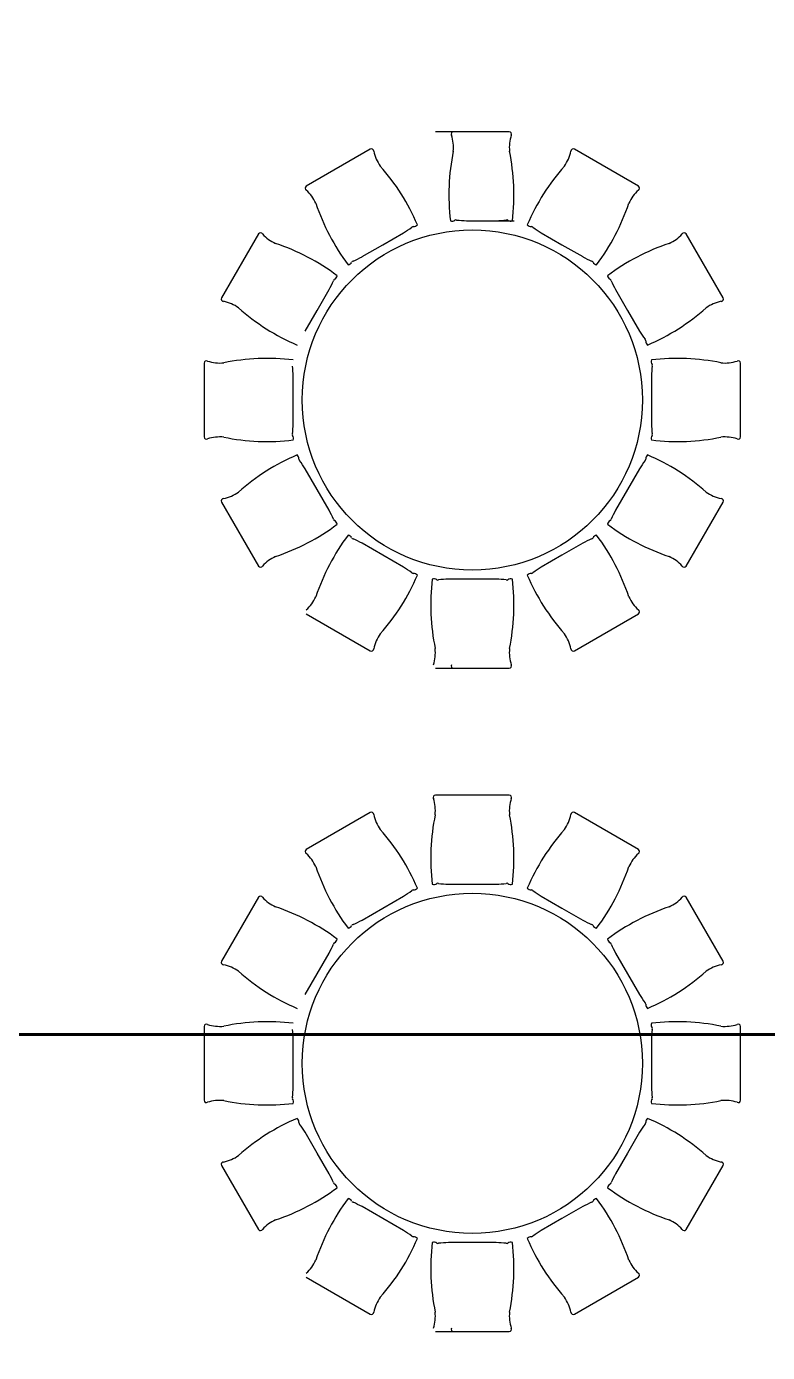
# Model space of a CAD drawing. Header units: millimetres. Extents: x 1443065 to 1517367, y 3763150 to 3779068.
# Drawn here: x 1447399 to 1447799, y 3765726 to 3766440 of the extents above; entities that cross this region are included whole.
import ezdxf

# ---------------------------------------------------------------- set-up
doc = ezdxf.new("R2010")
doc.units = ezdxf.units.MM
doc.layers.add('m-TAR_duvar', color=8, linetype='Continuous')
doc.layers.add('m-TFR_vitrifiye', color=1, linetype='Continuous')
doc.layers.add('SIVA', color=3, linetype='Continuous', lineweight=9)

msp = doc.modelspace()

# ---------------------------------------------------------------- hatches: boundary and pattern name
at = {"layer": 'm-TAR_duvar'}
h = msp.add_hatch(dxfattribs=at)
h.set_pattern_fill('ANSI33', color=256, scale=2)
h.set_pattern_definition([(45, (27620.463, -87954.953), (-8.98025612, 8.98025612), []), (45, (27629.443, -87954.953), (-8.98025612, 8.98025612), [6.35, -3.175])])
h.paths.add_polyline_path([(1454794.44, 3768891.25), (1454777.28, 3769060.22), (1454740.17, 3769224.96), (1454678.91, 3769382.58), (1454596.91, 3769530.2), (1454495.37, 3769665.05), (1454375.86, 3769783.46), (1454239.69, 3769884.92), (1454091.6, 3769966), (1453859.58, 3770075.21), (1453406.13, 3770314.52), (1453184.71, 3770444.62), (1451716.99, 3771328.64), (1451249.47, 3771588.02), (1451035.26, 3771685.46), (1450763.61, 3771809.03), (1450409.17, 3771939.61), (1448897.84, 3772143.01), (1447435.26, 3772002.72), (1445092.32, 3771120.18), (1445146.3, 3764847.08), (1454849.85, 3764847.08)])
h.paths.add_polyline_path([(1445185.96, 3764887.08), (1445132.56, 3771092.6), (1447444.38, 3771963.41), (1448897.07, 3772102.76), (1450399.48, 3771900.56), (1450748.39, 3771772.01), (1451018.7, 3771649.05), (1451231.46, 3771552.27), (1451696.97, 3771294), (1453164.25, 3770410.24), (1453386.65, 3770279.57), (1453841.71, 3770039.41), (1454073.47, 3769930.33), (1454218.03, 3769851.17), (1454349.7, 3769753.07), (1454465.16, 3769638.67), (1454563.29, 3769508.35), (1454642.62, 3769365.55), (1454701.81, 3769213.26), (1454737.73, 3769053.78), (1454754.47, 3768888.95), (1454809.3, 3764887.08)], flags=16)
h.paths.add_polyline_path([(1452002.28, 3765847.08), (1451882.28, 3765847.08), (1451882.28, 3765967.08), (1452002.28, 3765967.08)], flags=0)
h.paths.add_polyline_path([(1452782.41, 3765847.08), (1452782.41, 3765967.08), (1452902.41, 3765967.08), (1452902.41, 3765847.08)], flags=0)
h.paths.add_polyline_path([(1451282.28, 3765847.08), (1451162.28, 3765847.08), (1451162.28, 3765967.08), (1451282.28, 3765967.08)], flags=0)
h.paths.add_polyline_path([(1452002.41, 3766436.58), (1451902.41, 3766436.58), (1451902.41, 3766536.58), (1451902.48, 3766670.96), (1451282.41, 3766670.96), (1451282.41, 3766536.58), (1451282.41, 3766436.58), (1451182.41, 3766436.58), (1451182.41, 3766536.58), (1451227.41, 3766536.58), (1451227.41, 3766715.96), (1451912.48, 3766715.96), (1451912.48, 3766725.96), (1451957.48, 3766725.96), (1451957.48, 3766715.96), (1451957.48, 3766536.58), (1452002.41, 3766536.58)], flags=0)
h.paths.add_polyline_path([(1453715.4, 3765317.08), (1453715.4, 3765377.08), (1453775.4, 3765377.08), (1453775.4, 3765317.08)], flags=0)
h.paths.add_polyline_path([(1452782.41, 3766436.58), (1452782.41, 3766556.58), (1452902.41, 3766556.58), (1452902.41, 3766436.58)], flags=0)
h.paths.add_polyline_path([(1453675.3, 3765847.08), (1453675.3, 3765947.08), (1453775.3, 3765947.08), (1453775.3, 3765847.08)], flags=0)
h.paths.add_polyline_path([(1451957.48, 3766815.96), (1451912.48, 3766815.96), (1451912.48, 3767203.19), (1451227.41, 3767203.19), (1451227.41, 3767446.58), (1451287.41, 3767446.58), (1451287.41, 3767406.58), (1451267.41, 3767406.58), (1451267.41, 3767243.33), (1451917.48, 3767243.33), (1451917.48, 3767406.58), (1451897.48, 3767406.58), (1451897.48, 3767446.58), (1451957.48, 3767446.58), (1451957.48, 3767203.19)], flags=0)
h.paths.add_polyline_path([(1450402.41, 3765847.08), (1450282.41, 3765847.08), (1450282.41, 3765967.08), (1450402.41, 3765967.08)], flags=0)
h.paths.add_polyline_path([(1450272.24, 3765847.08), (1450172.24, 3765847.08), (1450172.24, 3765947.08), (1450272.24, 3765947.08)], flags=0)
h.paths.add_polyline_path([(1454209.8, 3765317.08), (1454209.8, 3765377.08), (1454269.8, 3765377.08), (1454269.8, 3765317.08)], flags=0)
h.paths.add_polyline_path([(1453675.3, 3766436.58), (1453675.3, 3766536.58), (1453775.3, 3766536.58), (1453775.3, 3766436.58)], flags=0)
h.paths.add_polyline_path([(1454209.8, 3765847.08), (1454209.8, 3765907.08), (1454269.8, 3765907.08), (1454269.8, 3765847.08)], flags=0)
h.paths.add_polyline_path([(1450402.41, 3766436.58), (1450282.41, 3766436.58), (1450282.41, 3766556.58), (1450402.41, 3766556.58)], flags=0)
h.paths.add_polyline_path([(1452782.41, 3767196.58), (1452782.41, 3767316.58), (1452902.41, 3767316.58), (1452902.41, 3767196.58)], flags=0)
h.paths.add_polyline_path([(1450272.41, 3766436.58), (1450172.41, 3766436.58), (1450172.41, 3766536.58), (1450272.41, 3766536.58)], flags=0)
h.paths.add_polyline_path([(1449584.07, 3765847.08), (1449484.07, 3765847.08), (1449484.07, 3765947.08), (1449584.07, 3765947.08)], flags=0)
h.paths.add_polyline_path([(1453675.3, 3767196.58), (1453675.3, 3767296.58), (1453775.3, 3767296.58), (1453775.3, 3767196.58)], flags=0)
h.paths.add_polyline_path([(1450402.41, 3767196.58), (1450282.41, 3767196.58), (1450282.41, 3767316.58), (1450402.41, 3767316.58)], flags=0)
h.paths.add_polyline_path([(1450272.41, 3767196.58), (1450172.41, 3767196.58), (1450172.41, 3767296.58), (1450272.41, 3767296.58)], flags=0)
h.paths.add_polyline_path([(1451957.48, 3767847.59), (1451897.48, 3767847.59), (1451897.48, 3767887.59), (1451917.48, 3767887.59), (1451917.48, 3768050.83), (1451267.41, 3768050.83), (1451267.41, 3767887.59), (1451287.41, 3767887.59), (1451287.41, 3767847.59), (1451227.41, 3767847.59), (1451227.41, 3768090.97), (1451912.48, 3768090.97), (1451912.48, 3768477.19), (1451957.48, 3768477.19), (1451957.48, 3768090.97)], flags=0)
h.paths.add_polyline_path([(1449584.07, 3766436.58), (1449484.07, 3766436.58), (1449484.07, 3766536.58), (1449584.07, 3766536.58)], flags=0)
h.paths.add_polyline_path([(1452782.41, 3767976.58), (1452782.41, 3768096.58), (1452902.41, 3768096.58), (1452902.41, 3767976.58)], flags=0)
h.paths.add_polyline_path([(1453675.3, 3767996.58), (1453675.3, 3768096.58), (1453775.3, 3768096.58), (1453775.3, 3767996.58)], flags=0)
h.paths.add_polyline_path([(1448737.73, 3765847.08), (1448577.73, 3765847.08), (1448577.73, 3765947.08), (1448692.73, 3765947.08), (1448692.73, 3766436.58), (1448577.73, 3766436.58), (1448577.73, 3766536.58), (1448737.73, 3766536.58), (1448737.73, 3766436.58), (1448737.73, 3765947.08)], flags=0)
h.paths.add_polyline_path([(1450402.41, 3767976.58), (1450282.41, 3767976.58), (1450282.41, 3768096.58), (1450402.41, 3768096.58)], flags=0)
h.paths.add_polyline_path([(1450272.41, 3767996.58), (1450172.41, 3767996.58), (1450172.41, 3768096.58), (1450272.41, 3768096.58)], flags=0)
h.paths.add_polyline_path([(1451957.48, 3768567.19), (1451912.48, 3768567.19), (1451912.48, 3768577.19), (1451227.41, 3768577.19), (1451227.41, 3768756.58), (1451172.41, 3768756.58), (1451172.41, 3768856.58), (1451282.41, 3768856.58), (1451282.41, 3768756.58), (1451282.41, 3768622.19), (1451902.48, 3768622.19), (1451902.48, 3768756.58), (1451902.41, 3768756.58), (1451902.41, 3768856.58), (1452002.41, 3768856.58), (1452002.41, 3768756.58), (1451957.48, 3768756.58), (1451957.48, 3768577.19)], flags=0)
h.paths.add_polyline_path([(1452002.41, 3768756.58), (1451902.41, 3768756.58), (1451902.41, 3768856.58), (1452002.41, 3768856.58)], flags=0)
h.paths.add_polyline_path([(1452782.41, 3768736.58), (1452782.41, 3768856.58), (1452902.41, 3768856.58), (1452902.41, 3768736.58)], flags=0)
h.paths.add_polyline_path([(1448737.74, 3767196.58), (1448577.74, 3767196.58), (1448577.74, 3767296.58), (1448737.74, 3767296.58)], flags=0)
h.paths.add_polyline_path([(1453675.3, 3768756.58), (1453675.3, 3768856.58), (1453775.3, 3768856.58), (1453775.3, 3768756.58)], flags=0)
h.paths.add_polyline_path([(1450402.41, 3768736.58), (1450282.41, 3768736.58), (1450282.41, 3768856.58), (1450402.41, 3768856.58)], flags=0)
h.paths.add_polyline_path([(1447937.73, 3765847.08), (1447837.73, 3765847.08), (1447837.73, 3765947.08), (1447937.73, 3765947.08)], flags=0)
h.paths.add_polyline_path([(1450272.41, 3768756.58), (1450172.41, 3768756.58), (1450172.41, 3768856.58), (1450272.41, 3768856.58)], flags=0)
h.paths.add_polyline_path([(1453744.51, 3768902.52), (1453693.08, 3768933.43), (1453723.98, 3768984.86), (1453775.41, 3768953.95)], flags=0)
h.paths.add_polyline_path([(1452002.41, 3769327.08), (1451882.41, 3769327.08), (1451882.41, 3769447.08), (1452002.41, 3769447.08)], flags=0)
h.paths.add_polyline_path([(1447937.73, 3766436.58), (1447837.73, 3766436.58), (1447837.73, 3766536.58), (1447937.73, 3766536.58)], flags=0)
h.paths.add_polyline_path([(1451282.41, 3769327.08), (1451162.41, 3769327.08), (1451162.41, 3769447.08), (1451282.41, 3769447.08)], flags=0)
h.paths.add_polyline_path([(1448737.73, 3767996.58), (1448577.73, 3767996.58), (1448577.73, 3768096.58), (1448737.73, 3768096.58)], flags=0)
h.paths.add_polyline_path([(1449584.07, 3768756.58), (1449484.07, 3768756.58), (1449484.07, 3768856.58), (1449584.07, 3768856.58)], flags=0)
h.paths.add_polyline_path([(1450402.41, 3769327.08), (1450282.41, 3769327.08), (1450282.41, 3769447.08), (1450402.41, 3769447.08)], flags=0)
h.paths.add_polyline_path([(1447937.73, 3767196.58), (1447837.73, 3767196.58), (1447837.73, 3767296.58), (1447937.73, 3767296.58)], flags=0)
h.paths.add_polyline_path([(1450272.41, 3769347.08), (1450172.41, 3769347.08), (1450172.41, 3769447.08), (1450272.41, 3769447.08)], flags=0)
h.paths.add_polyline_path([(1448737.73, 3768676.58), (1448637.73, 3768676.58), (1448637.73, 3768856.58), (1448737.73, 3768856.58)], flags=0)
h.paths.add_polyline_path([(1449584.07, 3769347.08), (1449484.07, 3769347.08), (1449484.07, 3769447.08), (1449584.07, 3769447.08)], flags=0)
h.paths.add_polyline_path([(1447037.73, 3765847.08), (1446937.73, 3765847.08), (1446937.73, 3765947.08), (1447037.73, 3765947.08)], flags=0)
h.paths.add_polyline_path([(1447937.73, 3767996.58), (1447837.73, 3767996.58), (1447837.73, 3768096.58), (1447937.73, 3768096.58)], flags=0)
h.paths.add_polyline_path([(1447037.73, 3766436.58), (1446937.73, 3766436.58), (1446937.73, 3766536.58), (1447037.73, 3766536.58)], flags=0)
h.paths.add_polyline_path([(1451282.41, 3770304.32), (1451182.41, 3770304.32), (1451182.41, 3770444.32), (1451212.41, 3770486.32), (1451322.41, 3770421.32)], flags=0)
h.paths.add_polyline_path([(1447037.73, 3767196.58), (1446937.73, 3767196.58), (1446937.73, 3767296.58), (1447037.73, 3767296.58)], flags=0)
h.paths.add_polyline_path([(1448737.73, 3769347.08), (1448637.73, 3769347.08), (1448637.73, 3769447.08), (1448737.73, 3769447.08)], flags=0)
h.paths.add_polyline_path([(1447937.73, 3768756.58), (1447837.73, 3768756.58), (1447837.73, 3768856.58), (1447937.73, 3768856.58)], flags=0)
h.paths.add_polyline_path([(1450382.41, 3770315.63), (1450282.41, 3770315.63), (1450282.41, 3770415.63), (1450382.41, 3770415.63)], flags=0)
h.paths.add_polyline_path([(1450272.41, 3770315.63), (1450172.41, 3770315.63), (1450172.41, 3770415.63), (1450272.41, 3770415.63)], flags=0)
h.paths.add_polyline_path([(1446297.73, 3765847.08), (1446137.73, 3765847.08), (1446137.73, 3765947.08), (1446137.73, 3766436.58), (1446137.73, 3766536.58), (1446137.74, 3767196.58), (1446137.74, 3767296.58), (1446137.73, 3767996.58), (1446137.73, 3768096.58), (1446297.73, 3768096.58), (1446297.73, 3767996.58), (1446167.73, 3767996.58), (1446167.74, 3767296.58), (1446297.74, 3767296.58), (1446297.74, 3767196.58), (1446167.74, 3767196.58), (1446167.74, 3766536.58), (1446297.73, 3766536.58), (1446297.73, 3766436.58), (1446182.73, 3766436.58), (1446182.73, 3765947.08), (1446297.73, 3765947.08)], flags=0)
h.paths.add_polyline_path([(1447037.73, 3767996.58), (1446937.73, 3767996.58), (1446937.73, 3768096.58), (1447037.73, 3768096.58)], flags=0)
h.paths.add_polyline_path([(1449584.07, 3770315.63), (1449484.07, 3770315.63), (1449484.07, 3770415.63), (1449584.07, 3770415.63)], flags=0)
h.paths.add_polyline_path([(1447937.73, 3769347.08), (1447837.73, 3769347.08), (1447837.73, 3769447.08), (1447937.73, 3769447.08)], flags=0)
h.paths.add_polyline_path([(1450382.41, 3770936.73), (1450282.41, 3770936.73), (1450282.41, 3771036.73), (1450382.41, 3771036.73)], flags=0)
h.paths.add_polyline_path([(1450272.41, 3770936.73), (1450172.41, 3770936.73), (1450172.41, 3771036.73), (1450272.41, 3771036.73)], flags=0)
h.paths.add_polyline_path([(1447037.73, 3768756.58), (1446937.73, 3768756.58), (1446937.73, 3768811.58), (1446237.73, 3768811.58), (1446237.73, 3768676.58), (1446137.73, 3768676.58), (1446137.73, 3768856.58), (1446237.73, 3768856.58), (1446937.73, 3768856.58), (1447037.73, 3768856.58)], flags=0)
h.paths.add_polyline_path([(1448737.73, 3770315.63), (1448637.73, 3770315.63), (1448637.73, 3770415.63), (1448737.73, 3770415.63)], flags=0)
h.paths.add_polyline_path([(1449584.07, 3770936.73), (1449484.07, 3770936.73), (1449484.07, 3771036.73), (1449584.07, 3771036.73)], flags=0)
h.paths.add_polyline_path([(1447037.73, 3769347.08), (1446937.73, 3769347.08), (1446937.73, 3769447.08), (1447037.73, 3769447.08)], flags=0)
h.paths.add_polyline_path([(1447937.73, 3770315.63), (1447837.73, 3770315.63), (1447837.73, 3770415.63), (1447937.73, 3770415.63)], flags=0)
h.paths.add_polyline_path([(1448737.73, 3770936.73), (1448637.73, 3770936.73), (1448637.73, 3771036.73), (1448737.73, 3771036.73)], flags=0)
h.paths.add_polyline_path([(1447937.73, 3770936.73), (1447837.73, 3770936.73), (1447837.73, 3770994.84), (1447050.81, 3770749.36), (1446602.71, 3770578.53), (1446587.72, 3770615.63), (1447037.72, 3770787.18), (1447837.73, 3771036.74), (1447837.73, 3771036.73), (1447937.73, 3771036.73)], flags=0)
h.paths.add_polyline_path([(1446237.73, 3769347.08), (1446137.73, 3769347.08), (1446137.73, 3769447.08), (1446237.73, 3769447.08)], flags=0)
h.paths.add_polyline_path([(1447037.73, 3770315.63), (1446937.73, 3770315.63), (1446937.73, 3770415.63), (1447037.73, 3770415.63)], flags=0)
h.paths.add_polyline_path([(1448660.01, 3771597.82), (1447860.1, 3771521.18), (1447552.68, 3771491.72), (1447491.35, 3771468.18), (1447044.88, 3771300), (1446969.92, 3771271.77), (1446669.55, 3771158.63), (1446594.78, 3771130.46), (1446580.68, 3771167.89), (1446655.55, 3771196.09), (1446955.91, 3771309.24), (1447030.68, 3771337.4), (1447477.02, 3771505.52), (1447543.43, 3771531.02), (1447856.29, 3771561), (1448656.29, 3771637.64), (1448735.81, 3771645.27), (1448739.63, 3771605.46)], flags=0)
h.paths.add_polyline_path([(1446237.73, 3770315.63), (1446137.73, 3770315.63), (1446137.73, 3770415.63), (1446237.73, 3770415.63)], flags=0)
h.paths.add_polyline_path([(1445658.49, 3770330.63), (1445618.49, 3770330.63), (1445618.49, 3770415.63), (1445658.49, 3770415.63)], flags=0)
h.paths.add_polyline_path([(1446219.64, 3770989.15), (1446144.77, 3770960.95), (1446130.67, 3770998.39), (1446205.54, 3771026.59)], flags=0)
h.paths.add_polyline_path([(1445657.98, 3770633.33), (1445617.98, 3770633.33), (1445617.98, 3770676.33), (1445622.15, 3770718.96), (1445637.3, 3770759.27), (1445660.29, 3770795.68), (1445690.16, 3770826.69), (1445725.69, 3770851.02), (1445765.4, 3770867.66), (1445807.98, 3770875.83), (1445820.98, 3770837.33), (1445785.48, 3770830.15), (1445752.15, 3770815.88), (1445722.26, 3770795.37), (1445696.95, 3770769.42), (1445677.21, 3770739.01), (1445663.79, 3770705.34), (1445658.98, 3770670.83)], flags=0)

# ---------------------------------------------------------------- linework, layer by layer
at = {"layer": 'm-TFR_vitrifiye'}
for p, q in [((1447659.53, 3766383.39), (1447619.72, 3766383.39)), ((1447659.53, 3766383.39), (1447619.72, 3766383.39)), ((1447584.6, 3766373.98), (1447550.13, 3766354.08)), ((1447584.6, 3766373.98), (1447550.13, 3766354.08)), ((1447729.11, 3766354.08), (1447694.64, 3766373.98)), ((1447729.11, 3766354.08), (1447694.64, 3766373.98)), ((1447636.48, 3766335.47), (1447649.36, 3766335.47)), ((1447636.48, 3766335.47), (1447649.36, 3766335.47)), ((1447649.36, 3766335.47), (1447662.24, 3766335.47)), ((1447649.36, 3766335.47), (1447662.24, 3766335.47)), ((1447524.43, 3766328.37), (1447504.52, 3766293.9)), ((1447524.43, 3766328.37), (1447504.52, 3766293.9)), ((1447591.33, 3766322.53), (1447602.49, 3766328.97)), ((1447591.33, 3766322.53), (1447602.49, 3766328.97)), ((1447676.76, 3766328.97), (1447687.92, 3766322.53)), ((1447676.76, 3766328.97), (1447687.92, 3766322.53)), ((1447774.72, 3766293.9), (1447754.82, 3766328.37)), ((1447774.72, 3766293.9), (1447754.82, 3766328.37)), ((1447580.18, 3766316.09), (1447591.33, 3766322.53)), ((1447580.18, 3766316.09), (1447591.33, 3766322.53)), ((1447687.92, 3766322.53), (1447699.07, 3766316.09)), ((1447687.92, 3766322.53), (1447699.07, 3766316.09)), ((1447555.98, 3766287.17), (1447562.42, 3766298.33)), ((1447555.98, 3766287.17), (1447562.42, 3766298.33)), ((1447716.83, 3766298.33), (1447723.27, 3766287.17)), ((1447716.83, 3766298.33), (1447723.27, 3766287.17)), ((1447549.54, 3766276.02), (1447555.98, 3766287.17)), ((1447549.54, 3766276.02), (1447555.98, 3766287.17)), ((1447723.27, 3766287.17), (1447729.71, 3766276.02)), ((1447723.27, 3766287.17), (1447729.71, 3766276.02)), ((1447495.11, 3766258.78), (1447495.11, 3766218.98)), ((1447495.11, 3766258.78), (1447495.11, 3766218.98)), ((1447784.13, 3766218.98), (1447784.13, 3766258.78)), ((1447784.13, 3766218.98), (1447784.13, 3766258.78)), ((1447543.04, 3766238.88), (1447543.04, 3766251.77)), ((1447543.04, 3766238.88), (1447543.04, 3766251.77)), ((1447736.21, 3766251.77), (1447736.21, 3766238.88)), ((1447736.21, 3766251.77), (1447736.21, 3766238.88)), ((1447543.04, 3766226), (1447543.04, 3766238.88)), ((1447543.04, 3766226), (1447543.04, 3766238.88)), ((1447736.21, 3766238.88), (1447736.21, 3766226)), ((1447736.21, 3766238.88), (1447736.21, 3766226)), ((1447555.98, 3766190.59), (1447549.54, 3766201.75)), ((1447555.98, 3766190.59), (1447549.54, 3766201.75)), ((1447729.71, 3766201.75), (1447723.27, 3766190.59)), ((1447729.71, 3766201.75), (1447723.27, 3766190.59)), ((1447562.42, 3766179.43), (1447555.98, 3766190.59)), ((1447562.42, 3766179.43), (1447555.98, 3766190.59)), ((1447723.27, 3766190.59), (1447716.83, 3766179.43)), ((1447723.27, 3766190.59), (1447716.83, 3766179.43)), ((1447504.52, 3766183.86), (1447524.43, 3766149.39)), ((1447504.52, 3766183.86), (1447524.43, 3766149.39)), ((1447754.82, 3766149.39), (1447774.72, 3766183.86)), ((1447754.82, 3766149.39), (1447774.72, 3766183.86)), ((1447591.33, 3766155.24), (1447580.18, 3766161.68)), ((1447591.33, 3766155.24), (1447580.18, 3766161.68)), ((1447699.07, 3766161.68), (1447687.92, 3766155.24)), ((1447699.07, 3766161.68), (1447687.92, 3766155.24)), ((1447602.49, 3766148.8), (1447591.33, 3766155.24)), ((1447602.49, 3766148.8), (1447591.33, 3766155.24)), ((1447687.92, 3766155.24), (1447676.76, 3766148.8)), ((1447687.92, 3766155.24), (1447676.76, 3766148.8)), ((1447639.62, 3766142.3), (1447626.74, 3766142.3)), ((1447639.62, 3766142.3), (1447626.74, 3766142.3)), ((1447652.51, 3766142.3), (1447639.62, 3766142.3)), ((1447652.51, 3766142.3), (1447639.62, 3766142.3)), ((1447550.13, 3766123.69), (1447584.6, 3766103.78)), ((1447550.13, 3766123.69), (1447584.6, 3766103.78)), ((1447694.64, 3766103.78), (1447729.11, 3766123.69)), ((1447694.64, 3766103.78), (1447729.11, 3766123.69)), ((1447619.72, 3766094.37), (1447659.53, 3766094.37)), ((1447619.72, 3766094.37), (1447659.53, 3766094.37)), ((1447659.53, 3766026), (1447619.72, 3766026)), ((1447659.53, 3766026), (1447619.72, 3766026)), ((1447584.6, 3766016.59), (1447550.13, 3765996.69)), ((1447584.6, 3766016.59), (1447550.13, 3765996.69)), ((1447729.11, 3765996.69), (1447694.64, 3766016.59)), ((1447729.11, 3765996.69), (1447694.64, 3766016.59)), ((1447626.74, 3765978.07), (1447639.62, 3765978.07)), ((1447626.74, 3765978.07), (1447639.62, 3765978.07)), ((1447639.62, 3765978.07), (1447652.51, 3765978.07)), ((1447639.62, 3765978.07), (1447652.51, 3765978.07)), ((1447524.43, 3765970.98), (1447504.52, 3765936.51)), ((1447524.43, 3765970.98), (1447504.52, 3765936.51)), ((1447591.33, 3765965.13), (1447602.49, 3765971.58)), ((1447591.33, 3765965.13), (1447602.49, 3765971.58)), ((1447676.76, 3765971.58), (1447687.92, 3765965.13)), ((1447676.76, 3765971.58), (1447687.92, 3765965.13)), ((1447774.72, 3765936.51), (1447754.82, 3765970.98)), ((1447774.72, 3765936.51), (1447754.82, 3765970.98)), ((1447580.18, 3765958.69), (1447591.33, 3765965.13)), ((1447580.18, 3765958.69), (1447591.33, 3765965.13)), ((1447687.92, 3765965.13), (1447699.07, 3765958.69)), ((1447687.92, 3765965.13), (1447699.07, 3765958.69)), ((1447555.98, 3765929.78), (1447562.42, 3765940.94)), ((1447555.98, 3765929.78), (1447562.42, 3765940.94)), ((1447716.83, 3765940.94), (1447723.27, 3765929.78)), ((1447716.83, 3765940.94), (1447723.27, 3765929.78)), ((1447549.54, 3765918.63), (1447555.98, 3765929.78)), ((1447549.54, 3765918.63), (1447555.98, 3765929.78)), ((1447723.27, 3765929.78), (1447729.71, 3765918.63)), ((1447723.27, 3765929.78), (1447729.71, 3765918.63)), ((1447495.11, 3765901.39), (1447495.11, 3765861.59)), ((1447495.11, 3765901.39), (1447495.11, 3765861.59)), ((1447784.13, 3765861.59), (1447784.13, 3765901.39)), ((1447784.13, 3765861.59), (1447784.13, 3765901.39)), ((1447543.04, 3765881.49), (1447543.04, 3765894.37)), ((1447543.04, 3765881.49), (1447543.04, 3765894.37)), ((1447736.21, 3765894.37), (1447736.21, 3765881.49)), ((1447736.21, 3765894.37), (1447736.21, 3765881.49)), ((1447543.04, 3765868.61), (1447543.04, 3765881.49)), ((1447543.04, 3765868.61), (1447543.04, 3765881.49)), ((1447736.21, 3765881.49), (1447736.21, 3765868.61)), ((1447736.21, 3765881.49), (1447736.21, 3765868.61)), ((1447555.98, 3765833.2), (1447549.54, 3765844.35)), ((1447555.98, 3765833.2), (1447549.54, 3765844.35)), ((1447729.71, 3765844.35), (1447723.27, 3765833.2)), ((1447729.71, 3765844.35), (1447723.27, 3765833.2)), ((1447562.42, 3765822.04), (1447555.98, 3765833.2)), ((1447562.42, 3765822.04), (1447555.98, 3765833.2)), ((1447723.27, 3765833.2), (1447716.83, 3765822.04)), ((1447723.27, 3765833.2), (1447716.83, 3765822.04)), ((1447504.52, 3765826.47), (1447524.43, 3765792)), ((1447504.52, 3765826.47), (1447524.43, 3765792)), ((1447754.82, 3765792), (1447774.72, 3765826.47)), ((1447754.82, 3765792), (1447774.72, 3765826.47)), ((1447591.33, 3765797.85), (1447580.18, 3765804.29)), ((1447591.33, 3765797.85), (1447580.18, 3765804.29)), ((1447699.07, 3765804.29), (1447687.92, 3765797.85)), ((1447699.07, 3765804.29), (1447687.92, 3765797.85)), ((1447602.49, 3765791.41), (1447591.33, 3765797.85)), ((1447602.49, 3765791.41), (1447591.33, 3765797.85)), ((1447687.92, 3765797.85), (1447676.76, 3765791.41)), ((1447687.92, 3765797.85), (1447676.76, 3765791.41)), ((1447639.62, 3765784.91), (1447626.74, 3765784.91)), ((1447639.62, 3765784.91), (1447626.74, 3765784.91)), ((1447652.51, 3765784.91), (1447639.62, 3765784.91)), ((1447652.51, 3765784.91), (1447639.62, 3765784.91)), ((1447550.13, 3765766.29), (1447584.6, 3765746.39)), ((1447550.13, 3765766.29), (1447584.6, 3765746.39)), ((1447694.64, 3765746.39), (1447729.11, 3765766.29)), ((1447694.64, 3765746.39), (1447729.11, 3765766.29)), ((1447619.72, 3765736.98), (1447659.53, 3765736.98)), ((1447619.72, 3765736.98), (1447659.53, 3765736.98))]:
    msp.add_line(p, q, dxfattribs=at)
for centre in [(1447639.62, 3766238.88), (1447639.62, 3766238.88), (1447639.62, 3765881.49), (1447639.62, 3765881.49)]:
    msp.add_circle(centre, 91.63, dxfattribs=at)
for centre, radius, start, end in [((1447629.45, 3766382.14), 1.25, 89.82922, 211.49993), ((1447629.45, 3766382.14), 1.25, 89.82922, 211.49993), ((1447607.98, 3766374.87), 21.46, 354.55133, 17.96612), ((1447607.98, 3766374.87), 21.46, 354.55133, 17.96612), ((1447659.53, 3766382.14), 1.25, 328.50007, 90.17078), ((1447659.53, 3766382.14), 1.25, 328.50007, 90.17078), ((1447681.01, 3766374.87), 21.46, 162.03388, 185.44867), ((1447681.01, 3766374.87), 21.46, 162.03388, 185.44867), ((1447585.23, 3766372.9), 1.25, 358.50007, 120.17078), ((1447585.23, 3766372.9), 1.25, 358.50007, 120.17078), ((1447607.47, 3766377.34), 21.46, 192.03388, 215.44867), ((1447607.47, 3766377.34), 21.46, 192.03388, 215.44867), ((1447743.92, 3766349.39), 116.96, 168.43567, 186.83625), ((1447743.92, 3766349.39), 116.96, 168.43567, 186.83625), ((1447545.06, 3766349.39), 116.96, 353.16375, 11.56433), ((1447545.06, 3766349.39), 116.96, 353.16375, 11.56433), ((1447671.78, 3766377.34), 21.46, 324.55133, 347.96612), ((1447671.78, 3766377.34), 21.46, 324.55133, 347.96612), ((1447694.01, 3766372.9), 1.25, 59.82922, 181.49993), ((1447694.01, 3766372.9), 1.25, 59.82922, 181.49993), ((1447502.48, 3766287.3), 116.96, 23.16375, 41.56433), ((1447502.48, 3766287.3), 116.96, 23.16375, 41.56433), ((1447776.77, 3766287.3), 116.96, 138.43567, 156.83625), ((1447776.77, 3766287.3), 116.96, 138.43567, 156.83625), ((1447550.75, 3766353), 1.25, 119.82922, 241.49993), ((1447550.75, 3766353), 1.25, 119.82922, 241.49993), ((1447535.79, 3766335.96), 21.46, 24.55133, 47.96612), ((1447535.79, 3766335.96), 21.46, 24.55133, 47.96612), ((1447743.46, 3766335.96), 21.46, 132.03388, 155.44867), ((1447743.46, 3766335.96), 21.46, 132.03388, 155.44867), ((1447728.49, 3766353), 1.25, 298.50007, 60.17078), ((1447728.49, 3766353), 1.25, 298.50007, 60.17078), ((1447666.27, 3766381.87), 116.96, 198.43567, 216.83625), ((1447666.27, 3766381.87), 116.96, 198.43567, 216.83625), ((1447612.98, 3766381.87), 116.96, 323.16375, 341.56433), ((1447612.98, 3766381.87), 116.96, 323.16375, 341.56433), ((1447578.26, 3766369.98), 47.64, 300.56992, 307.02957), ((1447578.26, 3766369.98), 47.64, 300.56992, 307.02957), ((1447607.84, 3766331.16), 1.19, 93.4625, 138.24639), ((1447607.84, 3766331.16), 1.19, 93.4625, 138.24639), ((1447608.17, 3766334.51), 2.2, 259.52362, 326.80387), ((1447608.17, 3766334.51), 2.2, 259.52362, 326.80387), ((1447628.79, 3766337.43), 2.2, 243.19613, 310.47638), ((1447628.79, 3766337.43), 2.2, 243.19613, 310.47638), ((1447630.75, 3766334.69), 1.19, 71.75361, 116.5375), ((1447630.75, 3766334.69), 1.19, 71.75361, 116.5375), ((1447636.95, 3766383.1), 47.64, 262.97043, 269.43008), ((1447636.95, 3766383.1), 47.64, 262.97043, 269.43008), ((1447652.03, 3766383.1), 47.64, 270.56992, 277.02957), ((1447652.03, 3766383.1), 47.64, 270.56992, 277.02957), ((1447658.23, 3766334.69), 1.19, 63.4625, 108.24639), ((1447658.23, 3766334.69), 1.19, 63.4625, 108.24639), ((1447660.2, 3766337.43), 2.2, 229.52362, 296.80387), ((1447660.2, 3766337.43), 2.2, 229.52362, 296.80387), ((1447671.08, 3766334.51), 2.2, 213.19613, 280.47638), ((1447671.08, 3766334.51), 2.2, 213.19613, 280.47638), ((1447671.41, 3766331.16), 1.19, 41.75361, 86.5375), ((1447671.41, 3766331.16), 1.19, 41.75361, 86.5375), ((1447700.99, 3766369.98), 47.64, 232.97043, 239.43008), ((1447700.99, 3766369.98), 47.64, 232.97043, 239.43008), ((1447525.51, 3766327.75), 1.25, 28.50007, 150.17078), ((1447525.51, 3766327.75), 1.25, 28.50007, 150.17078), ((1447542.54, 3766342.72), 21.46, 222.03388, 245.44867), ((1447542.54, 3766342.72), 21.46, 222.03388, 245.44867), ((1447496.64, 3766212.24), 116.96, 53.16375, 71.56433), ((1447496.64, 3766212.24), 116.96, 53.16375, 71.56433), ((1447782.61, 3766212.24), 116.96, 108.43567, 126.83625), ((1447782.61, 3766212.24), 116.96, 108.43567, 126.83625), ((1447736.7, 3766342.72), 21.46, 294.55133, 317.96612), ((1447736.7, 3766342.72), 21.46, 294.55133, 317.96612), ((1447753.74, 3766327.75), 1.25, 29.82922, 151.49993), ((1447753.74, 3766327.75), 1.25, 29.82922, 151.49993), ((1447556.77, 3766357.57), 47.64, 292.97043, 299.43008), ((1447556.77, 3766357.57), 47.64, 292.97043, 299.43008), ((1447722.48, 3766357.57), 47.64, 240.56992, 247.02957), ((1447722.48, 3766357.57), 47.64, 240.56992, 247.02957), ((1447572.53, 3766313.94), 2.2, 273.19613, 340.47638), ((1447572.53, 3766313.94), 2.2, 273.19613, 340.47638), ((1447575.6, 3766312.55), 1.19, 101.75361, 146.5375), ((1447575.6, 3766312.55), 1.19, 101.75361, 146.5375), ((1447703.64, 3766312.55), 1.19, 33.4625, 78.2464), ((1447703.64, 3766312.55), 1.19, 33.4625, 78.2464), ((1447706.71, 3766313.94), 2.2, 199.52362, 266.80387), ((1447706.71, 3766313.94), 2.2, 199.52362, 266.80387), ((1447520.93, 3766321.74), 47.64, 330.56992, 337.02957), ((1447520.93, 3766321.74), 47.64, 330.56992, 337.02957), ((1447565.96, 3766302.9), 1.19, 123.4625, 168.24639), ((1447565.96, 3766302.9), 1.19, 123.4625, 168.24639), ((1447564.57, 3766305.97), 2.2, 289.52362, 356.80387), ((1447564.57, 3766305.97), 2.2, 289.52362, 356.80387), ((1447714.68, 3766305.97), 2.2, 183.19613, 250.47638), ((1447714.68, 3766305.97), 2.2, 183.19613, 250.47638), ((1447713.29, 3766302.9), 1.19, 11.75361, 56.5375), ((1447713.29, 3766302.9), 1.19, 11.75361, 56.5375), ((1447758.31, 3766321.74), 47.64, 202.97043, 209.43008), ((1447758.31, 3766321.74), 47.64, 202.97043, 209.43008), ((1447505.6, 3766293.27), 1.25, 149.82922, 271.49993), ((1447505.6, 3766293.27), 1.25, 149.82922, 271.49993), ((1447501.16, 3766271.04), 21.46, 54.55133, 77.96612), ((1447501.16, 3766271.04), 21.46, 54.55133, 77.96612), ((1447591.2, 3766376.03), 116.96, 228.43567, 246.83625), ((1447591.2, 3766376.03), 116.96, 228.43567, 246.83625), ((1447688.04, 3766376.03), 116.96, 293.16375, 311.56433), ((1447688.04, 3766376.03), 116.96, 293.16375, 311.56433), ((1447778.08, 3766271.04), 21.46, 102.03388, 125.44867), ((1447778.08, 3766271.04), 21.46, 102.03388, 125.44867), ((1447773.64, 3766293.27), 1.25, 268.50007, 30.17078), ((1447773.64, 3766293.27), 1.25, 268.50007, 30.17078), ((1447770.72, 3766300.25), 47.64, 210.56992, 217.02957), ((1447770.72, 3766300.25), 47.64, 210.56992, 217.02957), ((1447731.9, 3766270.67), 1.19, 3.4625, 48.2464), ((1447731.9, 3766270.67), 1.19, 3.4625, 48.2464), ((1447735.25, 3766270.34), 2.2, 169.52362, 236.80387), ((1447735.25, 3766270.34), 2.2, 169.52362, 236.80387), ((1447496.36, 3766258.79), 1.25, 58.50007, 180.17078), ((1447496.36, 3766258.79), 1.25, 58.50007, 180.17078), ((1447503.63, 3766280.26), 21.46, 252.03388, 275.44867), ((1447503.63, 3766280.26), 21.46, 252.03388, 275.44867), ((1447529.12, 3766144.32), 116.96, 83.16375, 101.56433), ((1447529.12, 3766144.32), 116.96, 83.16375, 101.56433), ((1447738.17, 3766259.45), 2.2, 153.19613, 220.47638), ((1447738.17, 3766259.45), 2.2, 153.19613, 220.47638), ((1447750.13, 3766144.32), 116.96, 78.43567, 96.83625), ((1447750.13, 3766144.32), 116.96, 78.43567, 96.83625), ((1447775.61, 3766280.26), 21.46, 264.55133, 287.96612), ((1447775.61, 3766280.26), 21.46, 264.55133, 287.96612), ((1447782.88, 3766258.79), 1.25, 359.82922, 121.49993), ((1447782.88, 3766258.79), 1.25, 359.82922, 121.49993), ((1447495.41, 3766251.29), 47.64, 0.56992, 7.02957), ((1447495.41, 3766251.29), 47.64, 0.56992, 7.02957), ((1447783.84, 3766251.29), 47.64, 172.97043, 179.43008), ((1447783.84, 3766251.29), 47.64, 172.97043, 179.43008), ((1447735.43, 3766257.49), 1.19, 341.75361, 26.5375), ((1447735.43, 3766257.49), 1.19, 341.75361, 26.5375), ((1447495.41, 3766226.47), 47.64, 352.97043, 359.43008), ((1447495.41, 3766226.47), 47.64, 352.97043, 359.43008), ((1447783.84, 3766226.47), 47.64, 180.56992, 187.02957), ((1447783.84, 3766226.47), 47.64, 180.56992, 187.02957), ((1447496.36, 3766218.98), 1.25, 179.82922, 301.49993), ((1447496.36, 3766218.98), 1.25, 179.82922, 301.49993), ((1447503.63, 3766197.5), 21.46, 84.55133, 107.96612), ((1447503.63, 3766197.5), 21.46, 84.55133, 107.96612), ((1447529.12, 3766333.45), 116.96, 258.43567, 276.83625), ((1447529.12, 3766333.45), 116.96, 258.43567, 276.83625), ((1447543.82, 3766220.27), 1.19, 161.75361, 206.5375), ((1447543.82, 3766220.27), 1.19, 161.75361, 206.5375), ((1447541.08, 3766218.31), 2.2, 333.19613, 40.47638), ((1447541.08, 3766218.31), 2.2, 333.19613, 40.47638), ((1447738.17, 3766218.31), 2.2, 139.52362, 206.80387), ((1447738.17, 3766218.31), 2.2, 139.52362, 206.80387), ((1447750.13, 3766333.45), 116.96, 263.16375, 281.56433), ((1447750.13, 3766333.45), 116.96, 263.16375, 281.56433), ((1447735.43, 3766220.27), 1.19, 333.4625, 18.24639), ((1447735.43, 3766220.27), 1.19, 333.4625, 18.24639), ((1447775.61, 3766197.5), 21.46, 72.03388, 95.44867), ((1447775.61, 3766197.5), 21.46, 72.03388, 95.44867), ((1447782.88, 3766218.98), 1.25, 238.50007, 0.17078), ((1447782.88, 3766218.98), 1.25, 238.50007, 0.17078), ((1447591.2, 3766101.74), 116.96, 113.16375, 131.56433), ((1447591.2, 3766101.74), 116.96, 113.16375, 131.56433), ((1447543.99, 3766207.43), 2.2, 349.52362, 56.80387), ((1447543.99, 3766207.43), 2.2, 349.52362, 56.80387), ((1447735.25, 3766207.43), 2.2, 123.19613, 190.47638), ((1447735.25, 3766207.43), 2.2, 123.19613, 190.47638), ((1447688.04, 3766101.74), 116.96, 48.43567, 66.83625), ((1447688.04, 3766101.74), 116.96, 48.43567, 66.83625), ((1447547.35, 3766207.1), 1.19, 183.4625, 228.24639), ((1447547.35, 3766207.1), 1.19, 183.4625, 228.24639), ((1447508.52, 3766177.52), 47.64, 30.56992, 37.02957), ((1447508.52, 3766177.52), 47.64, 30.56992, 37.02957), ((1447770.72, 3766177.52), 47.64, 142.97043, 149.43008), ((1447770.72, 3766177.52), 47.64, 142.97043, 149.43008), ((1447731.9, 3766207.1), 1.19, 311.7536, 356.5375), ((1447731.9, 3766207.1), 1.19, 311.7536, 356.5375), ((1447501.16, 3766206.73), 21.46, 282.03388, 305.44867), ((1447501.16, 3766206.73), 21.46, 282.03388, 305.44867), ((1447778.08, 3766206.73), 21.46, 234.55133, 257.96612), ((1447778.08, 3766206.73), 21.46, 234.55133, 257.96612), ((1447505.6, 3766184.49), 1.25, 88.50007, 210.17078), ((1447505.6, 3766184.49), 1.25, 88.50007, 210.17078), ((1447773.64, 3766184.49), 1.25, 329.82922, 91.49993), ((1447773.64, 3766184.49), 1.25, 329.82922, 91.49993), ((1447520.93, 3766156.03), 47.64, 22.97043, 29.43008), ((1447520.93, 3766156.03), 47.64, 22.97043, 29.43008), ((1447565.96, 3766174.86), 1.19, 191.75361, 236.5375), ((1447565.96, 3766174.86), 1.19, 191.75361, 236.5375), ((1447564.57, 3766171.79), 2.2, 3.19613, 70.47638), ((1447564.57, 3766171.79), 2.2, 3.19613, 70.47638), ((1447714.68, 3766171.79), 2.2, 109.52362, 176.80387), ((1447714.68, 3766171.79), 2.2, 109.52362, 176.80387), ((1447713.29, 3766174.86), 1.19, 303.4625, 348.24639), ((1447713.29, 3766174.86), 1.19, 303.4625, 348.24639), ((1447758.31, 3766156.03), 47.64, 150.56992, 157.02957), ((1447758.31, 3766156.03), 47.64, 150.56992, 157.02957), ((1447496.64, 3766265.52), 116.96, 288.43567, 306.83625), ((1447496.64, 3766265.52), 116.96, 288.43567, 306.83625), ((1447666.27, 3766095.9), 116.96, 143.16375, 161.56433), ((1447666.27, 3766095.9), 116.96, 143.16375, 161.56433), ((1447572.53, 3766163.82), 2.2, 19.52362, 86.80387), ((1447572.53, 3766163.82), 2.2, 19.52362, 86.80387), ((1447706.71, 3766163.82), 2.2, 93.19613, 160.47638), ((1447706.71, 3766163.82), 2.2, 93.19613, 160.47638), ((1447612.98, 3766095.9), 116.96, 18.43567, 36.83625), ((1447612.98, 3766095.9), 116.96, 18.43567, 36.83625), ((1447782.61, 3766265.52), 116.96, 233.16375, 251.56433), ((1447782.61, 3766265.52), 116.96, 233.16375, 251.56433), ((1447575.6, 3766165.22), 1.19, 213.4625, 258.24639), ((1447575.6, 3766165.22), 1.19, 213.4625, 258.24639), ((1447556.77, 3766120.19), 47.64, 60.56992, 67.02957), ((1447556.77, 3766120.19), 47.64, 60.56992, 67.02957), ((1447722.48, 3766120.19), 47.64, 112.97043, 119.43008), ((1447722.48, 3766120.19), 47.64, 112.97043, 119.43008), ((1447703.64, 3766165.22), 1.19, 281.7536, 326.5375), ((1447703.64, 3766165.22), 1.19, 281.7536, 326.5375), ((1447542.54, 3766135.05), 21.46, 114.55133, 137.96612), ((1447542.54, 3766135.05), 21.46, 114.55133, 137.96612), ((1447736.7, 3766135.05), 21.46, 42.03388, 65.44867), ((1447736.7, 3766135.05), 21.46, 42.03388, 65.44867), ((1447525.51, 3766150.01), 1.25, 209.82922, 331.49993), ((1447525.51, 3766150.01), 1.25, 209.82922, 331.49993), ((1447502.48, 3766190.46), 116.96, 318.43567, 336.83625), ((1447502.48, 3766190.46), 116.96, 318.43567, 336.83625), ((1447578.26, 3766107.78), 47.64, 52.97043, 59.43008), ((1447578.26, 3766107.78), 47.64, 52.97043, 59.43008), ((1447607.84, 3766146.61), 1.19, 221.75361, 266.5375), ((1447607.84, 3766146.61), 1.19, 221.75361, 266.5375), ((1447608.17, 3766143.25), 2.2, 33.19613, 100.47638), ((1447608.17, 3766143.25), 2.2, 33.19613, 100.47638), ((1447671.08, 3766143.25), 2.2, 79.52362, 146.80387), ((1447671.08, 3766143.25), 2.2, 79.52362, 146.80387), ((1447776.77, 3766190.46), 116.96, 203.16375, 221.56433), ((1447776.77, 3766190.46), 116.96, 203.16375, 221.56433), ((1447671.41, 3766146.61), 1.19, 273.4625, 318.24639), ((1447671.41, 3766146.61), 1.19, 273.4625, 318.24639), ((1447700.99, 3766107.78), 47.64, 120.56992, 127.02957), ((1447700.99, 3766107.78), 47.64, 120.56992, 127.02957), ((1447753.74, 3766150.01), 1.25, 208.50007, 330.17078), ((1447753.74, 3766150.01), 1.25, 208.50007, 330.17078), ((1447734.19, 3766128.38), 116.96, 173.16375, 191.56433), ((1447734.19, 3766128.38), 116.96, 173.16375, 191.56433), ((1447619.05, 3766140.34), 2.2, 49.52362, 116.80387), ((1447619.05, 3766140.34), 2.2, 49.52362, 116.80387), ((1447621.01, 3766143.08), 1.19, 243.4625, 288.24639), ((1447621.01, 3766143.08), 1.19, 243.4625, 288.24639), ((1447627.21, 3766094.67), 47.64, 90.56992, 97.02957), ((1447627.21, 3766094.67), 47.64, 90.56992, 97.02957), ((1447652.03, 3766094.67), 47.64, 82.97043, 89.43008), ((1447652.03, 3766094.67), 47.64, 82.97043, 89.43008), ((1447658.23, 3766143.08), 1.19, 251.75361, 296.5375), ((1447658.23, 3766143.08), 1.19, 251.75361, 296.5375), ((1447660.2, 3766140.34), 2.2, 63.19613, 130.47638), ((1447660.2, 3766140.34), 2.2, 63.19613, 130.47638), ((1447545.06, 3766128.38), 116.96, 348.43567, 6.83625), ((1447545.06, 3766128.38), 116.96, 348.43567, 6.83625), ((1447535.79, 3766141.8), 21.46, 312.03388, 335.44867), ((1447535.79, 3766141.8), 21.46, 312.03388, 335.44867), ((1447743.46, 3766141.8), 21.46, 204.55133, 227.96612), ((1447743.46, 3766141.8), 21.46, 204.55133, 227.96612), ((1447728.49, 3766124.77), 1.25, 299.82922, 61.49993), ((1447728.49, 3766124.77), 1.25, 299.82922, 61.49993), ((1447607.47, 3766100.42), 21.46, 144.55133, 167.96612), ((1447607.47, 3766100.42), 21.46, 144.55133, 167.96612), ((1447671.78, 3766100.42), 21.46, 12.03388, 35.44867), ((1447671.78, 3766100.42), 21.46, 12.03388, 35.44867), ((1447585.23, 3766104.86), 1.25, 239.82922, 1.49993), ((1447585.23, 3766104.86), 1.25, 239.82922, 1.49993), ((1447598.24, 3766102.89), 21.46, 342.03388, 5.44867), ((1447598.24, 3766102.89), 21.46, 342.03388, 5.44867), ((1447681.01, 3766102.89), 21.46, 174.55133, 197.96612), ((1447681.01, 3766102.89), 21.46, 174.55133, 197.96612), ((1447694.01, 3766104.86), 1.25, 178.50007, 300.17078), ((1447694.01, 3766104.86), 1.25, 178.50007, 300.17078), ((1447629.45, 3766095.62), 1.25, 148.50007, 270.17078), ((1447629.45, 3766095.62), 1.25, 148.50007, 270.17078), ((1447659.53, 3766095.62), 1.25, 269.82922, 31.49993), ((1447659.53, 3766095.62), 1.25, 269.82922, 31.49993), ((1447619.72, 3766024.75), 1.25, 89.82922, 211.49993), ((1447619.72, 3766024.75), 1.25, 89.82922, 211.49993), ((1447598.24, 3766017.48), 21.46, 354.55133, 17.96612), ((1447598.24, 3766017.48), 21.46, 354.55133, 17.96612), ((1447659.53, 3766024.75), 1.25, 328.50007, 90.17078), ((1447659.53, 3766024.75), 1.25, 328.50007, 90.17078), ((1447681.01, 3766017.48), 21.46, 162.03388, 185.44867), ((1447681.01, 3766017.48), 21.46, 162.03388, 185.44867), ((1447585.23, 3766015.51), 1.25, 358.50007, 120.17078), ((1447585.23, 3766015.51), 1.25, 358.50007, 120.17078), ((1447694.01, 3766015.51), 1.25, 59.82922, 181.49993), ((1447694.01, 3766015.51), 1.25, 59.82922, 181.49993), ((1447607.47, 3766019.95), 21.46, 192.03388, 215.44867), ((1447607.47, 3766019.95), 21.46, 192.03388, 215.44867), ((1447734.19, 3765992), 116.96, 168.43567, 186.83625), ((1447734.19, 3765992), 116.96, 168.43567, 186.83625), ((1447545.06, 3765992), 116.96, 353.16375, 11.56433), ((1447545.06, 3765992), 116.96, 353.16375, 11.56433), ((1447671.78, 3766019.95), 21.46, 324.55133, 347.96612), ((1447671.78, 3766019.95), 21.46, 324.55133, 347.96612), ((1447502.48, 3765929.91), 116.96, 23.16375, 41.56433), ((1447502.48, 3765929.91), 116.96, 23.16375, 41.56433), ((1447776.77, 3765929.91), 116.96, 138.43567, 156.83625), ((1447776.77, 3765929.91), 116.96, 138.43567, 156.83625), ((1447550.75, 3765995.6), 1.25, 119.82922, 241.49993), ((1447550.75, 3765995.6), 1.25, 119.82922, 241.49993), ((1447535.79, 3765978.57), 21.46, 24.55133, 47.96612), ((1447535.79, 3765978.57), 21.46, 24.55133, 47.96612), ((1447743.46, 3765978.57), 21.46, 132.03388, 155.44867), ((1447743.46, 3765978.57), 21.46, 132.03388, 155.44867), ((1447728.49, 3765995.6), 1.25, 298.50007, 60.17078), ((1447728.49, 3765995.6), 1.25, 298.50007, 60.17078), ((1447666.27, 3766024.47), 116.96, 198.43567, 216.83625), ((1447666.27, 3766024.47), 116.96, 198.43567, 216.83625), ((1447612.98, 3766024.47), 116.96, 323.16375, 341.56433), ((1447612.98, 3766024.47), 116.96, 323.16375, 341.56433), ((1447578.26, 3766012.59), 47.64, 300.56992, 307.02957), ((1447578.26, 3766012.59), 47.64, 300.56992, 307.02957), ((1447607.84, 3765973.77), 1.19, 93.4625, 138.24639), ((1447607.84, 3765973.77), 1.19, 93.4625, 138.24639), ((1447608.17, 3765977.12), 2.2, 259.52362, 326.80387), ((1447608.17, 3765977.12), 2.2, 259.52362, 326.80387), ((1447619.05, 3765980.04), 2.2, 243.19613, 310.47638), ((1447619.05, 3765980.04), 2.2, 243.19613, 310.47638), ((1447621.01, 3765977.3), 1.19, 71.75361, 116.5375), ((1447621.01, 3765977.3), 1.19, 71.75361, 116.5375), ((1447627.21, 3766025.71), 47.64, 262.97043, 269.43008), ((1447627.21, 3766025.71), 47.64, 262.97043, 269.43008), ((1447652.03, 3766025.71), 47.64, 270.56992, 277.02957), ((1447652.03, 3766025.71), 47.64, 270.56992, 277.02957), ((1447658.23, 3765977.3), 1.19, 63.4625, 108.24639), ((1447658.23, 3765977.3), 1.19, 63.4625, 108.24639), ((1447660.2, 3765980.04), 2.2, 229.52362, 296.80387), ((1447660.2, 3765980.04), 2.2, 229.52362, 296.80387), ((1447671.08, 3765977.12), 2.2, 213.19613, 280.47638), ((1447671.08, 3765977.12), 2.2, 213.19613, 280.47638), ((1447671.41, 3765973.77), 1.19, 41.75361, 86.5375), ((1447671.41, 3765973.77), 1.19, 41.75361, 86.5375), ((1447700.99, 3766012.59), 47.64, 232.97043, 239.43008), ((1447700.99, 3766012.59), 47.64, 232.97043, 239.43008), ((1447525.51, 3765970.36), 1.25, 28.50007, 150.17078), ((1447525.51, 3765970.36), 1.25, 28.50007, 150.17078), ((1447542.54, 3765985.32), 21.46, 222.03388, 245.44867), ((1447542.54, 3765985.32), 21.46, 222.03388, 245.44867), ((1447496.64, 3765854.85), 116.96, 53.16375, 71.56433), ((1447496.64, 3765854.85), 116.96, 53.16375, 71.56433), ((1447782.61, 3765854.85), 116.96, 108.43567, 126.83625), ((1447782.61, 3765854.85), 116.96, 108.43567, 126.83625), ((1447736.7, 3765985.32), 21.46, 294.55133, 317.96612), ((1447736.7, 3765985.32), 21.46, 294.55133, 317.96612), ((1447753.74, 3765970.36), 1.25, 29.82922, 151.49993), ((1447753.74, 3765970.36), 1.25, 29.82922, 151.49993), ((1447556.77, 3766000.18), 47.64, 292.97043, 299.43008), ((1447556.77, 3766000.18), 47.64, 292.97043, 299.43008), ((1447722.48, 3766000.18), 47.64, 240.56992, 247.02957), ((1447722.48, 3766000.18), 47.64, 240.56992, 247.02957), ((1447572.53, 3765956.55), 2.2, 273.19613, 340.47638), ((1447572.53, 3765956.55), 2.2, 273.19613, 340.47638), ((1447575.6, 3765955.16), 1.19, 101.75361, 146.5375), ((1447575.6, 3765955.16), 1.19, 101.75361, 146.5375), ((1447703.64, 3765955.16), 1.19, 33.4625, 78.2464), ((1447703.64, 3765955.16), 1.19, 33.4625, 78.2464), ((1447706.71, 3765956.55), 2.2, 199.52362, 266.80387), ((1447706.71, 3765956.55), 2.2, 199.52362, 266.80387), ((1447520.93, 3765964.34), 47.64, 330.56992, 337.02957), ((1447520.93, 3765964.34), 47.64, 330.56992, 337.02957), ((1447565.96, 3765945.51), 1.19, 123.4625, 168.24639), ((1447565.96, 3765945.51), 1.19, 123.4625, 168.24639), ((1447564.57, 3765948.58), 2.2, 289.52362, 356.80387), ((1447564.57, 3765948.58), 2.2, 289.52362, 356.80387), ((1447714.68, 3765948.58), 2.2, 183.19613, 250.47638), ((1447714.68, 3765948.58), 2.2, 183.19613, 250.47638), ((1447713.29, 3765945.51), 1.19, 11.75361, 56.5375), ((1447713.29, 3765945.51), 1.19, 11.75361, 56.5375), ((1447758.31, 3765964.34), 47.64, 202.97043, 209.43008), ((1447758.31, 3765964.34), 47.64, 202.97043, 209.43008), ((1447505.6, 3765935.88), 1.25, 149.82922, 271.49993), ((1447505.6, 3765935.88), 1.25, 149.82922, 271.49993), ((1447501.16, 3765913.65), 21.46, 54.55133, 77.96612), ((1447501.16, 3765913.65), 21.46, 54.55133, 77.96612), ((1447591.2, 3766018.64), 116.96, 228.43567, 246.83625), ((1447591.2, 3766018.64), 116.96, 228.43567, 246.83625), ((1447688.04, 3766018.64), 116.96, 293.16375, 311.56433), ((1447688.04, 3766018.64), 116.96, 293.16375, 311.56433), ((1447778.08, 3765913.65), 21.46, 102.03388, 125.44867), ((1447778.08, 3765913.65), 21.46, 102.03388, 125.44867), ((1447773.64, 3765935.88), 1.25, 268.50007, 30.17078), ((1447773.64, 3765935.88), 1.25, 268.50007, 30.17078), ((1447770.72, 3765942.85), 47.64, 210.56992, 217.02957), ((1447770.72, 3765942.85), 47.64, 210.56992, 217.02957), ((1447731.9, 3765913.28), 1.19, 3.4625, 48.2464), ((1447731.9, 3765913.28), 1.19, 3.4625, 48.2464), ((1447735.25, 3765912.95), 2.2, 169.52362, 236.80387), ((1447735.25, 3765912.95), 2.2, 169.52362, 236.80387), ((1447496.36, 3765901.4), 1.25, 58.50007, 180.17078), ((1447496.36, 3765901.4), 1.25, 58.50007, 180.17078), ((1447503.63, 3765922.87), 21.46, 252.03388, 275.44867), ((1447503.63, 3765922.87), 21.46, 252.03388, 275.44867), ((1447529.12, 3765786.93), 116.96, 83.16375, 101.56433), ((1447529.12, 3765786.93), 116.96, 83.16375, 101.56433), ((1447738.17, 3765902.06), 2.2, 153.19613, 220.47638), ((1447738.17, 3765902.06), 2.2, 153.19613, 220.47638), ((1447750.13, 3765786.93), 116.96, 78.43567, 96.83625), ((1447750.13, 3765786.93), 116.96, 78.43567, 96.83625), ((1447775.61, 3765922.87), 21.46, 264.55133, 287.96612), ((1447775.61, 3765922.87), 21.46, 264.55133, 287.96612), ((1447782.88, 3765901.4), 1.25, 359.82922, 121.49993), ((1447782.88, 3765901.4), 1.25, 359.82922, 121.49993), ((1447495.41, 3765893.9), 47.64, 0.56992, 7.02957), ((1447495.41, 3765893.9), 47.64, 0.56992, 7.02957), ((1447783.84, 3765893.9), 47.64, 172.97043, 179.43008), ((1447783.84, 3765893.9), 47.64, 172.97043, 179.43008), ((1447735.43, 3765900.1), 1.19, 341.75361, 26.5375), ((1447735.43, 3765900.1), 1.19, 341.75361, 26.5375), ((1447495.41, 3765869.08), 47.64, 352.97043, 359.43008), ((1447495.41, 3765869.08), 47.64, 352.97043, 359.43008), ((1447783.84, 3765869.08), 47.64, 180.56992, 187.02957), ((1447783.84, 3765869.08), 47.64, 180.56992, 187.02957), ((1447496.36, 3765861.58), 1.25, 179.82922, 301.49993), ((1447496.36, 3765861.58), 1.25, 179.82922, 301.49993), ((1447503.63, 3765840.11), 21.46, 84.55133, 107.96612), ((1447503.63, 3765840.11), 21.46, 84.55133, 107.96612), ((1447529.12, 3765976.05), 116.96, 258.43567, 276.83625), ((1447529.12, 3765976.05), 116.96, 258.43567, 276.83625), ((1447543.82, 3765862.88), 1.19, 161.75361, 206.5375), ((1447543.82, 3765862.88), 1.19, 161.75361, 206.5375), ((1447541.08, 3765860.92), 2.2, 333.19613, 40.47638), ((1447541.08, 3765860.92), 2.2, 333.19613, 40.47638), ((1447738.17, 3765860.92), 2.2, 139.52362, 206.80387), ((1447738.17, 3765860.92), 2.2, 139.52362, 206.80387), ((1447750.13, 3765976.05), 116.96, 263.16375, 281.56433), ((1447750.13, 3765976.05), 116.96, 263.16375, 281.56433), ((1447735.43, 3765862.88), 1.19, 333.4625, 18.24639), ((1447735.43, 3765862.88), 1.19, 333.4625, 18.24639), ((1447775.61, 3765840.11), 21.46, 72.03388, 95.44867), ((1447775.61, 3765840.11), 21.46, 72.03388, 95.44867), ((1447782.88, 3765861.58), 1.25, 238.50007, 0.17078), ((1447782.88, 3765861.58), 1.25, 238.50007, 0.17078), ((1447591.2, 3765744.34), 116.96, 113.16375, 131.56433), ((1447591.2, 3765744.34), 116.96, 113.16375, 131.56433), ((1447543.99, 3765850.03), 2.2, 349.52362, 56.80387), ((1447543.99, 3765850.03), 2.2, 349.52362, 56.80387), ((1447735.25, 3765850.03), 2.2, 123.19613, 190.47638), ((1447735.25, 3765850.03), 2.2, 123.19613, 190.47638), ((1447688.04, 3765744.34), 116.96, 48.43567, 66.83625), ((1447688.04, 3765744.34), 116.96, 48.43567, 66.83625), ((1447547.35, 3765849.7), 1.19, 183.4625, 228.24639), ((1447547.35, 3765849.7), 1.19, 183.4625, 228.24639), ((1447508.52, 3765820.13), 47.64, 30.56992, 37.02957), ((1447508.52, 3765820.13), 47.64, 30.56992, 37.02957), ((1447770.72, 3765820.13), 47.64, 142.97043, 149.43008), ((1447770.72, 3765820.13), 47.64, 142.97043, 149.43008), ((1447731.9, 3765849.7), 1.19, 311.7536, 356.5375), ((1447731.9, 3765849.7), 1.19, 311.7536, 356.5375), ((1447501.16, 3765849.33), 21.46, 282.03388, 305.44867), ((1447501.16, 3765849.33), 21.46, 282.03388, 305.44867), ((1447778.08, 3765849.33), 21.46, 234.55133, 257.96612), ((1447778.08, 3765849.33), 21.46, 234.55133, 257.96612), ((1447505.6, 3765827.1), 1.25, 88.50007, 210.17078), ((1447505.6, 3765827.1), 1.25, 88.50007, 210.17078), ((1447773.64, 3765827.1), 1.25, 329.82922, 91.49993), ((1447773.64, 3765827.1), 1.25, 329.82922, 91.49993), ((1447520.93, 3765798.64), 47.64, 22.97043, 29.43008), ((1447520.93, 3765798.64), 47.64, 22.97043, 29.43008), ((1447565.96, 3765817.47), 1.19, 191.75361, 236.5375), ((1447565.96, 3765817.47), 1.19, 191.75361, 236.5375), ((1447564.57, 3765814.4), 2.2, 3.19613, 70.47638), ((1447564.57, 3765814.4), 2.2, 3.19613, 70.47638), ((1447714.68, 3765814.4), 2.2, 109.52362, 176.80387), ((1447714.68, 3765814.4), 2.2, 109.52362, 176.80387), ((1447713.29, 3765817.47), 1.19, 303.4625, 348.24639), ((1447713.29, 3765817.47), 1.19, 303.4625, 348.24639), ((1447758.31, 3765798.64), 47.64, 150.56992, 157.02957), ((1447758.31, 3765798.64), 47.64, 150.56992, 157.02957), ((1447496.64, 3765908.13), 116.96, 288.43567, 306.83625), ((1447496.64, 3765908.13), 116.96, 288.43567, 306.83625), ((1447666.27, 3765738.51), 116.96, 143.16375, 161.56433), ((1447666.27, 3765738.51), 116.96, 143.16375, 161.56433), ((1447572.53, 3765806.43), 2.2, 19.52362, 86.80387), ((1447572.53, 3765806.43), 2.2, 19.52362, 86.80387), ((1447706.71, 3765806.43), 2.2, 93.19613, 160.47638), ((1447706.71, 3765806.43), 2.2, 93.19613, 160.47638), ((1447612.98, 3765738.51), 116.96, 18.43567, 36.83625), ((1447612.98, 3765738.51), 116.96, 18.43567, 36.83625), ((1447782.61, 3765908.13), 116.96, 233.16375, 251.56433), ((1447782.61, 3765908.13), 116.96, 233.16375, 251.56433), ((1447575.6, 3765807.82), 1.19, 213.4625, 258.24639), ((1447575.6, 3765807.82), 1.19, 213.4625, 258.24639), ((1447556.77, 3765762.8), 47.64, 60.56992, 67.02957), ((1447556.77, 3765762.8), 47.64, 60.56992, 67.02957), ((1447722.48, 3765762.8), 47.64, 112.97043, 119.43008), ((1447722.48, 3765762.8), 47.64, 112.97043, 119.43008), ((1447703.64, 3765807.82), 1.19, 281.7536, 326.5375), ((1447703.64, 3765807.82), 1.19, 281.7536, 326.5375), ((1447542.54, 3765777.66), 21.46, 114.55133, 137.96612), ((1447542.54, 3765777.66), 21.46, 114.55133, 137.96612), ((1447736.7, 3765777.66), 21.46, 42.03388, 65.44867), ((1447736.7, 3765777.66), 21.46, 42.03388, 65.44867), ((1447525.51, 3765792.62), 1.25, 209.82922, 331.49993), ((1447525.51, 3765792.62), 1.25, 209.82922, 331.49993), ((1447502.48, 3765833.07), 116.96, 318.43567, 336.83625), ((1447502.48, 3765833.07), 116.96, 318.43567, 336.83625), ((1447578.26, 3765750.39), 47.64, 52.97043, 59.43008), ((1447578.26, 3765750.39), 47.64, 52.97043, 59.43008), ((1447607.84, 3765789.21), 1.19, 221.75361, 266.5375), ((1447607.84, 3765789.21), 1.19, 221.75361, 266.5375), ((1447608.17, 3765785.86), 2.2, 33.19613, 100.47638), ((1447608.17, 3765785.86), 2.2, 33.19613, 100.47638), ((1447671.08, 3765785.86), 2.2, 79.52362, 146.80387), ((1447671.08, 3765785.86), 2.2, 79.52362, 146.80387), ((1447776.77, 3765833.07), 116.96, 203.16375, 221.56433), ((1447776.77, 3765833.07), 116.96, 203.16375, 221.56433), ((1447671.41, 3765789.21), 1.19, 273.4625, 318.24639), ((1447671.41, 3765789.21), 1.19, 273.4625, 318.24639), ((1447700.99, 3765750.39), 47.64, 120.56992, 127.02957), ((1447700.99, 3765750.39), 47.64, 120.56992, 127.02957), ((1447753.74, 3765792.62), 1.25, 208.50007, 330.17078), ((1447753.74, 3765792.62), 1.25, 208.50007, 330.17078), ((1447734.19, 3765770.98), 116.96, 173.16375, 191.56433), ((1447734.19, 3765770.98), 116.96, 173.16375, 191.56433), ((1447619.05, 3765782.94), 2.2, 49.52362, 116.80387), ((1447619.05, 3765782.94), 2.2, 49.52362, 116.80387), ((1447621.01, 3765785.68), 1.19, 243.4625, 288.24639), ((1447621.01, 3765785.68), 1.19, 243.4625, 288.24639), ((1447627.21, 3765737.27), 47.64, 90.56992, 97.02957), ((1447627.21, 3765737.27), 47.64, 90.56992, 97.02957), ((1447652.03, 3765737.27), 47.64, 82.97043, 89.43008), ((1447652.03, 3765737.27), 47.64, 82.97043, 89.43008), ((1447658.23, 3765785.68), 1.19, 251.75361, 296.5375), ((1447658.23, 3765785.68), 1.19, 251.75361, 296.5375), ((1447660.2, 3765782.94), 2.2, 63.19613, 130.47638), ((1447660.2, 3765782.94), 2.2, 63.19613, 130.47638), ((1447545.06, 3765770.98), 116.96, 348.43567, 6.83625), ((1447545.06, 3765770.98), 116.96, 348.43567, 6.83625), ((1447535.79, 3765784.41), 21.46, 312.03388, 335.44867), ((1447535.79, 3765784.41), 21.46, 312.03388, 335.44867), ((1447743.46, 3765784.41), 21.46, 204.55133, 227.96612), ((1447743.46, 3765784.41), 21.46, 204.55133, 227.96612), ((1447728.49, 3765767.38), 1.25, 299.82922, 61.49993), ((1447728.49, 3765767.38), 1.25, 299.82922, 61.49993), ((1447607.47, 3765743.03), 21.46, 144.55133, 167.96612), ((1447607.47, 3765743.03), 21.46, 144.55133, 167.96612), ((1447671.78, 3765743.03), 21.46, 12.03388, 35.44867), ((1447671.78, 3765743.03), 21.46, 12.03388, 35.44867), ((1447585.23, 3765747.47), 1.25, 239.82922, 1.49993), ((1447585.23, 3765747.47), 1.25, 239.82922, 1.49993), ((1447598.24, 3765745.5), 21.46, 342.03388, 5.44867), ((1447598.24, 3765745.5), 21.46, 342.03388, 5.44867), ((1447681.01, 3765745.5), 21.46, 174.55133, 197.96612), ((1447681.01, 3765745.5), 21.46, 174.55133, 197.96612), ((1447694.01, 3765747.47), 1.25, 178.50007, 300.17078), ((1447694.01, 3765747.47), 1.25, 178.50007, 300.17078), ((1447629.45, 3765738.23), 1.25, 148.50007, 270.17078), ((1447629.45, 3765738.23), 1.25, 148.50007, 270.17078), ((1447659.53, 3765738.23), 1.25, 269.82922, 31.49993), ((1447659.53, 3765738.23), 1.25, 269.82922, 31.49993)]:
    msp.add_arc(centre, radius, start, end, dxfattribs=at)
at = {"layer": 'SIVA', "color": 1, "lineweight": 60}
msp.add_line((1446297.73, 3765897.08), (1448577.73, 3765897.08), dxfattribs=at)

doc.saveas('drawing.dxf')
